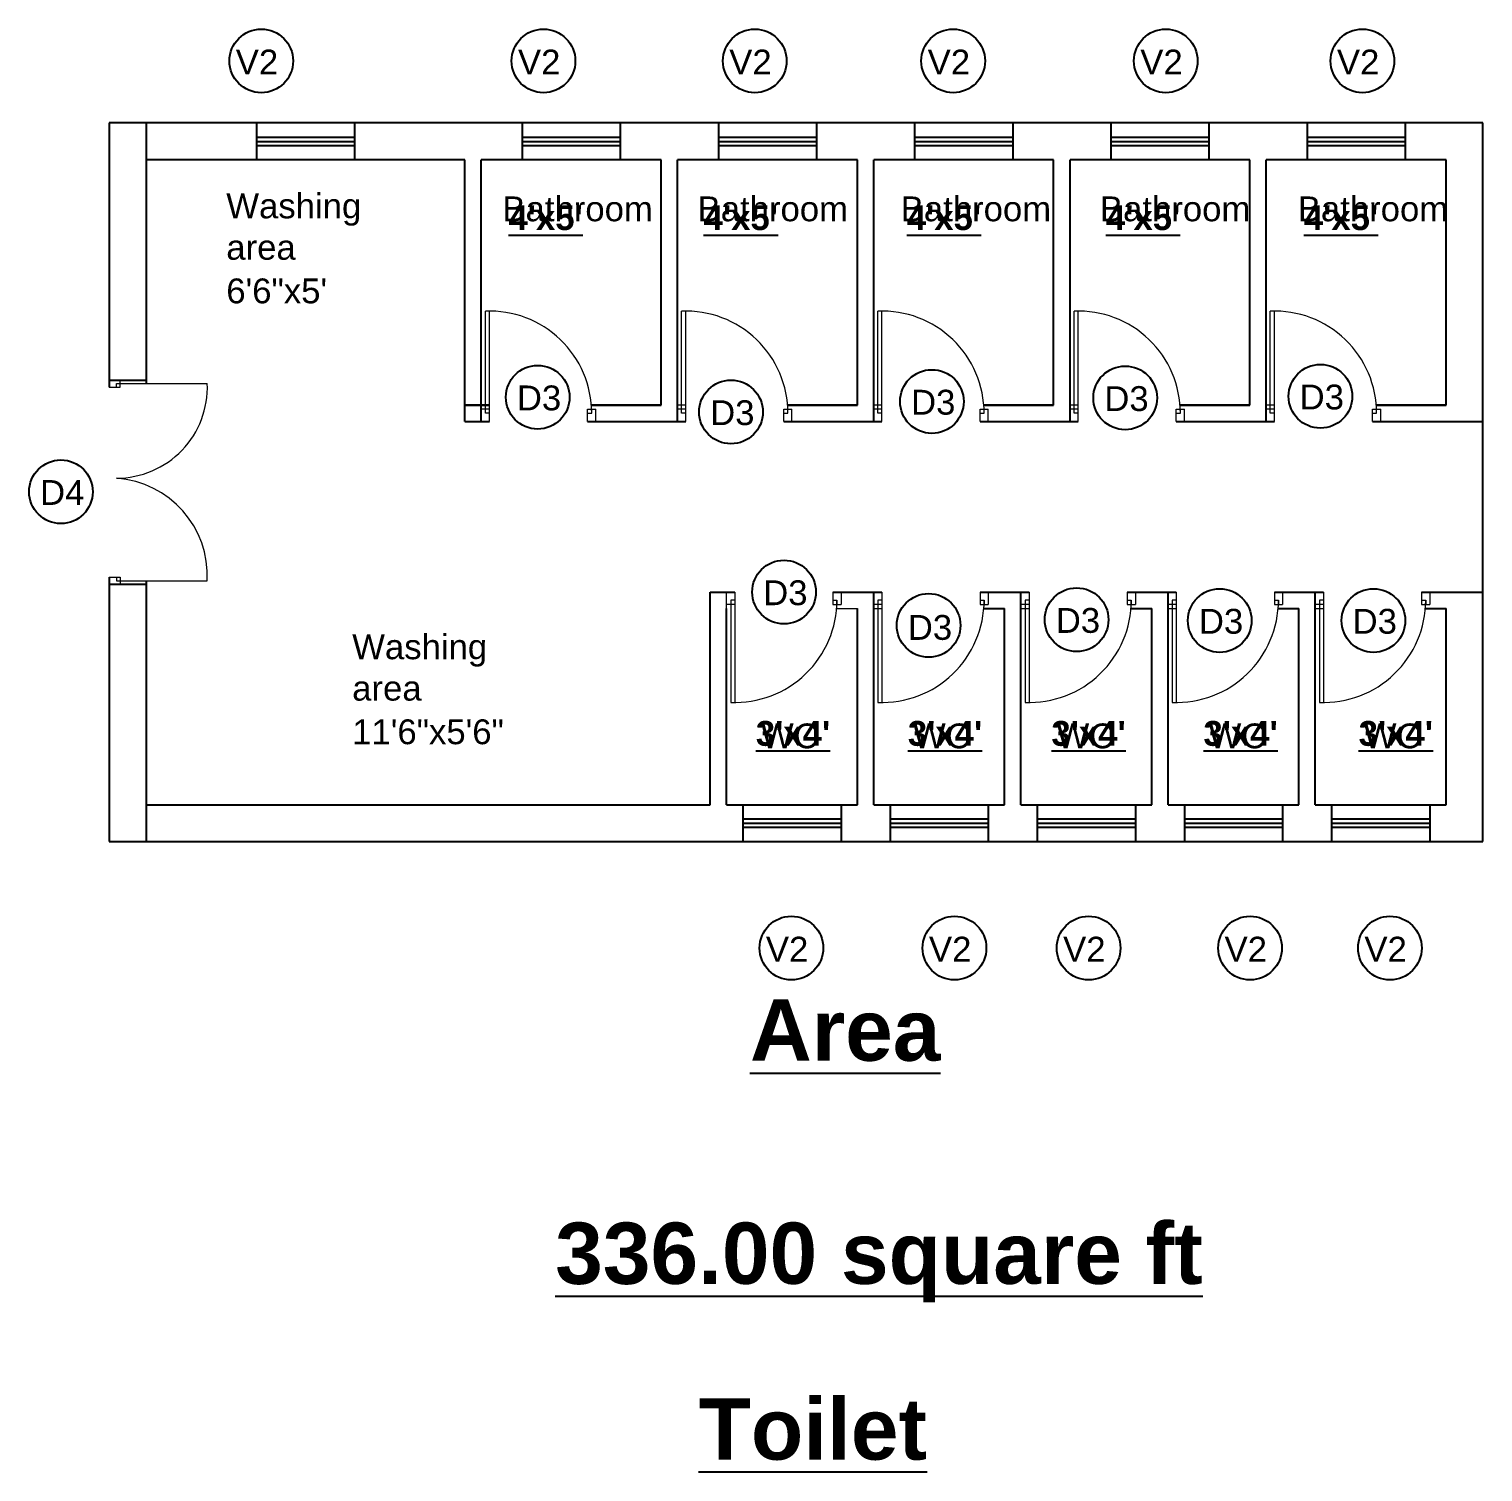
# Model space of a CAD drawing. Header units: metres. Extents: x 428 to 3974, y -4076 to 3914.
# Drawn here: x 3965.3 to 3974.33, y 437.8 to 446.76 of the extents above; entities that cross this region are included whole.
import ezdxf

# ---------------------------------------------------------------- set-up
doc = ezdxf.new("R2010")
doc.units = ezdxf.units.M
doc.header["$MEASUREMENT"] = 0
doc.layers.add('Dimension', color=7, linetype='Continuous')
doc.layers.add('wall', color=150, linetype='Continuous')
doc.layers.add('Doors', color=3, linetype='Continuous', lineweight=20)
doc.styles.add('labor camp', font='arial.ttf')

msp = doc.modelspace()

# ---------------------------------------------------------------- linework, layer by layer
at = {"color": 5}
for p, q in [((3974.3277, 446.18), (3965.7936, 446.18)), ((3974.3277, 441.7162), (3974.3277, 446.18)), ((3968.0033, 445.9514), (3966.0222, 445.9514)), ((3968.0033, 444.3259), (3968.0033, 445.9514)), ((3968.1049, 444.3259), (3968.1049, 445.9514)), ((3969.2225, 445.9514), (3968.1049, 445.9514)), ((3969.2225, 444.4275), (3969.2225, 445.9514)), ((3969.3241, 444.3259), (3969.3241, 445.9514)), ((3970.4416, 445.9514), (3969.3241, 445.9514)), ((3970.4416, 444.5291), (3970.4416, 445.9514)), ((3970.4416, 444.4275), (3970.4416, 445.9514)), ((3970.5432, 444.3259), (3970.5432, 445.9514)), ((3971.6608, 445.9514), (3970.5432, 445.9514)), ((3971.6608, 444.4275), (3971.6608, 445.9514)), ((3971.7624, 444.3259), (3971.7624, 445.9514)), ((3972.8799, 445.9514), (3971.7624, 445.9514)), ((3972.8799, 444.4275), (3972.8799, 445.9514)), ((3972.9815, 444.3259), (3972.9815, 445.9514)), ((3974.0991, 445.9514), (3972.9815, 445.9514)), ((3974.0991, 444.4275), (3974.0991, 445.9514)), ((3968.1557, 444.4275), (3968.0033, 444.4275)), ((3968.0033, 444.4275), (3968.1557, 444.4275)), ((3969.2225, 444.4275), (3968.7887, 444.4275)), ((3968.7887, 444.4275), (3969.2225, 444.4275)), ((3970.4416, 444.4275), (3970.0078, 444.4275)), ((3970.0078, 444.4275), (3970.4416, 444.4275)), ((3971.6608, 444.4275), (3971.227, 444.4275)), ((3971.227, 444.4275), (3971.6608, 444.4275)), ((3972.8799, 444.4275), (3972.4461, 444.4275)), ((3972.4461, 444.4275), (3972.8799, 444.4275)), ((3974.0991, 444.4275), (3973.6653, 444.4275)), ((3973.6653, 444.4275), (3974.0991, 444.4275)), ((3968.0033, 444.3259), (3968.1557, 444.3259)), ((3968.7653, 444.3259), (3969.3749, 444.3259)), ((3969.9844, 444.3259), (3970.594, 444.3259)), ((3971.2036, 444.3259), (3971.8132, 444.3259)), ((3972.4227, 444.3259), (3973.0323, 444.3259)), ((3973.6419, 444.3259), (3974.3277, 444.3259)), ((3969.5273, 443.2655), (3969.6797, 443.2655)), ((3970.2892, 443.2655), (3970.594, 443.2655)), ((3971.2036, 443.2655), (3971.5084, 443.2655)), ((3972.118, 443.2655), (3972.4227, 443.2655)), ((3972.3719, 441.9447), (3972.3719, 443.2655)), ((3973.0323, 443.2655), (3973.3371, 443.2655)), ((3973.2863, 441.9447), (3973.2863, 443.2655)), ((3973.9467, 443.2655), (3974.3277, 443.2655)), ((3971.227, 443.1639), (3971.356, 443.1639)), ((3971.227, 443.1639), (3971.356, 443.1639)), ((3972.1413, 443.1639), (3972.2704, 443.1639)), ((3972.1413, 443.1639), (3972.2704, 443.1639)), ((3972.2704, 441.9447), (3972.2704, 443.1639)), ((3973.0557, 443.1639), (3973.1847, 443.1639)), ((3973.0557, 443.1639), (3973.1847, 443.1639)), ((3973.1847, 441.9447), (3973.1847, 443.1639)), ((3973.9701, 443.1639), (3974.0991, 443.1639)), ((3973.9701, 443.1639), (3974.0991, 443.1639)), ((3974.0991, 441.9447), (3974.0991, 443.1639)), ((3970.5432, 441.9447), (3971.356, 441.9447)), ((3971.4576, 441.9447), (3972.2704, 441.9447)), ((3972.3719, 441.9447), (3973.1847, 441.9447)), ((3973.2863, 441.9447), (3974.0991, 441.9447))]:
    msp.add_line(p, q, dxfattribs=at)
at = {"color": 4}
for p, q in [((3966.708, 446.18), (3966.708, 445.9514)), ((3967.3175, 446.18), (3967.3175, 445.9514)), ((3968.3589, 446.18), (3968.3589, 445.9514)), ((3968.3589, 446.18), (3968.3589, 445.9514)), ((3968.3589, 446.18), (3968.3589, 445.9514)), ((3968.9685, 446.18), (3968.9685, 445.9514)), ((3968.9685, 446.18), (3968.9685, 445.9514)), ((3968.9685, 446.18), (3968.9685, 445.9514)), ((3969.5781, 446.18), (3969.5781, 445.9514)), ((3969.5781, 446.18), (3969.5781, 445.9514)), ((3969.5781, 446.18), (3969.5781, 445.9514)), ((3970.1876, 446.18), (3970.1876, 445.9514)), ((3970.1876, 446.18), (3970.1876, 445.9514)), ((3970.1876, 446.18), (3970.1876, 445.9514)), ((3970.7972, 446.18), (3970.7972, 445.9514)), ((3970.7972, 446.18), (3970.7972, 445.9514)), ((3970.7972, 446.18), (3970.7972, 445.9514)), ((3971.4068, 446.18), (3971.4068, 445.9514)), ((3971.4068, 446.18), (3971.4068, 445.9514)), ((3971.4068, 446.18), (3971.4068, 445.9514)), ((3972.0164, 446.18), (3972.0164, 445.9514)), ((3972.0164, 446.18), (3972.0164, 445.9514)), ((3972.0164, 446.18), (3972.0164, 445.9514)), ((3972.6259, 446.18), (3972.6259, 445.9514)), ((3972.6259, 446.18), (3972.6259, 445.9514)), ((3972.6259, 446.18), (3972.6259, 445.9514)), ((3973.2355, 446.18), (3973.2355, 445.9514)), ((3973.2355, 446.18), (3973.2355, 445.9514)), ((3973.2355, 446.18), (3973.2355, 445.9514)), ((3973.8451, 446.18), (3973.8451, 445.9514)), ((3973.8451, 446.18), (3973.8451, 445.9514)), ((3973.8451, 446.18), (3973.8451, 445.9514)), ((3966.708, 446.0911), (3967.3175, 446.0911)), ((3966.708, 446.0657), (3967.3175, 446.0657)), ((3966.708, 446.0403), (3967.3175, 446.0403)), ((3968.3589, 446.0911), (3968.9685, 446.0911)), ((3968.3589, 446.0911), (3968.9685, 446.0911)), ((3968.3589, 446.0911), (3968.9685, 446.0911)), ((3968.3589, 446.0657), (3968.9685, 446.0657)), ((3968.3589, 446.0657), (3968.9685, 446.0657)), ((3968.3589, 446.0657), (3968.9685, 446.0657)), ((3968.3589, 446.0403), (3968.9685, 446.0403)), ((3968.3589, 446.0403), (3968.9685, 446.0403)), ((3968.3589, 446.0403), (3968.9685, 446.0403)), ((3969.5781, 446.0911), (3970.1876, 446.0911)), ((3969.5781, 446.0911), (3970.1876, 446.0911)), ((3969.5781, 446.0911), (3970.1876, 446.0911)), ((3969.5781, 446.0657), (3970.1876, 446.0657)), ((3969.5781, 446.0657), (3970.1876, 446.0657)), ((3969.5781, 446.0657), (3970.1876, 446.0657)), ((3969.5781, 446.0403), (3970.1876, 446.0403)), ((3969.5781, 446.0403), (3970.1876, 446.0403)), ((3969.5781, 446.0403), (3970.1876, 446.0403)), ((3970.7972, 446.0911), (3971.4068, 446.0911)), ((3970.7972, 446.0911), (3971.4068, 446.0911)), ((3970.7972, 446.0911), (3971.4068, 446.0911)), ((3970.7972, 446.0657), (3971.4068, 446.0657)), ((3970.7972, 446.0657), (3971.4068, 446.0657)), ((3970.7972, 446.0657), (3971.4068, 446.0657)), ((3970.7972, 446.0403), (3971.4068, 446.0403)), ((3970.7972, 446.0403), (3971.4068, 446.0403)), ((3970.7972, 446.0403), (3971.4068, 446.0403)), ((3972.0164, 446.0911), (3972.6259, 446.0911)), ((3972.0164, 446.0911), (3972.6259, 446.0911)), ((3972.0164, 446.0911), (3972.6259, 446.0911)), ((3972.0164, 446.0657), (3972.6259, 446.0657)), ((3972.0164, 446.0657), (3972.6259, 446.0657)), ((3972.0164, 446.0657), (3972.6259, 446.0657)), ((3972.0164, 446.0403), (3972.6259, 446.0403)), ((3972.0164, 446.0403), (3972.6259, 446.0403)), ((3972.0164, 446.0403), (3972.6259, 446.0403)), ((3973.2355, 446.0911), (3973.8451, 446.0911)), ((3973.2355, 446.0911), (3973.8451, 446.0911)), ((3973.2355, 446.0911), (3973.8451, 446.0911)), ((3973.2355, 446.0657), (3973.8451, 446.0657)), ((3973.2355, 446.0657), (3973.8451, 446.0657)), ((3973.2355, 446.0657), (3973.8451, 446.0657)), ((3973.2355, 446.0403), (3973.8451, 446.0403)), ((3973.2355, 446.0403), (3973.8451, 446.0403)), ((3973.2355, 446.0403), (3973.8451, 446.0403)), ((3969.7305, 441.9447), (3969.7305, 441.7162)), ((3970.34, 441.9447), (3970.34, 441.7162)), ((3970.6448, 441.9447), (3970.6448, 441.7162)), ((3971.2544, 441.9447), (3971.2544, 441.7162)), ((3971.5592, 441.9447), (3971.5592, 441.7162)), ((3972.1688, 441.9447), (3972.1688, 441.7162)), ((3972.4735, 441.9447), (3972.4735, 441.7162)), ((3973.0831, 441.9447), (3973.0831, 441.7162)), ((3973.3879, 441.9447), (3973.3879, 441.7162)), ((3973.9975, 441.9447), (3973.9975, 441.7162)), ((3969.7305, 441.8559), (3970.34, 441.8559)), ((3970.6448, 441.8559), (3971.2544, 441.8559)), ((3971.5592, 441.8559), (3972.1688, 441.8559)), ((3972.4735, 441.8559), (3973.0831, 441.8559)), ((3973.3879, 441.8559), (3973.9975, 441.8559)), ((3969.7305, 441.8305), (3970.34, 441.8305)), ((3969.7305, 441.8051), (3970.34, 441.8051)), ((3970.6448, 441.8305), (3971.2544, 441.8305)), ((3970.6448, 441.8051), (3971.2544, 441.8051)), ((3971.5592, 441.8305), (3972.1688, 441.8305)), ((3971.5592, 441.8051), (3972.1688, 441.8051)), ((3972.4735, 441.8305), (3973.0831, 441.8305)), ((3972.4735, 441.8051), (3973.0831, 441.8051)), ((3973.3879, 441.8305), (3973.9975, 441.8305)), ((3973.3879, 441.8051), (3973.9975, 441.8051))]:
    msp.add_line(p, q, dxfattribs=at)
for centre in [(3966.7381, 446.5656), (3968.4913, 446.5656), (3969.8039, 446.5656), (3971.0365, 446.5656), (3972.3575, 446.5656), (3973.5792, 446.5656), (3968.4555, 444.4764), (3972.1052, 444.4721), (3973.3184, 444.4819), (3969.6563, 444.3845), (3970.9043, 444.4496), (3965.4934, 443.8889), (3969.9859, 443.2658), (3970.8842, 443.0586), (3971.8035, 443.0939), (3972.6925, 443.0886), (3973.6476, 443.0886), (3971.0447, 441.0541), (3971.8782, 441.0541), (3972.8812, 441.0541), (3973.7499, 441.0541)]:
    msp.add_circle(centre, 0.1978)
at = {"layer": 'Dimension'}
msp.add_circle((3970.0316, 441.0541), 0.1978, dxfattribs=at)
at = {"layer": 'Doors'}
for p, q in [((3968.1303, 444.4021), (3968.1303, 445.0117)), ((3968.1557, 444.4021), (3968.1557, 445.0117)), ((3969.3495, 444.4021), (3969.3495, 445.0117)), ((3969.3749, 444.4021), (3969.3749, 445.0117)), ((3970.5686, 444.4021), (3970.5686, 445.0117)), ((3970.594, 444.4021), (3970.594, 445.0117)), ((3971.7878, 444.4021), (3971.7878, 445.0117)), ((3971.8132, 444.4021), (3971.8132, 445.0117)), ((3973.0069, 444.4021), (3973.0069, 445.0117)), ((3973.0323, 444.4021), (3973.0323, 445.0117)), ((3968.1557, 444.4275), (3968.1049, 444.4275)), ((3968.1557, 444.4021), (3968.1049, 444.4021)), ((3968.1049, 444.4021), (3968.1049, 444.3259)), ((3968.1303, 444.3767), (3968.1303, 444.4021)), ((3968.1557, 444.3259), (3968.1557, 444.4021)), ((3968.7653, 444.3259), (3968.7653, 444.4021)), ((3968.7653, 444.4021), (3968.8161, 444.4021)), ((3968.7907, 444.3767), (3968.7907, 444.4021)), ((3968.8161, 444.3259), (3968.8161, 444.4021)), ((3969.3749, 444.4275), (3969.3241, 444.4275)), ((3969.3749, 444.4275), (3969.3241, 444.4275)), ((3969.3749, 444.4021), (3969.3241, 444.4021)), ((3969.3241, 444.4021), (3969.3241, 444.3259)), ((3969.3495, 444.3767), (3969.3495, 444.4021)), ((3969.3749, 444.3259), (3969.3749, 444.4021)), ((3969.9844, 444.3259), (3969.9844, 444.4021)), ((3969.9844, 444.4021), (3970.0352, 444.4021)), ((3970.0098, 444.3767), (3970.0098, 444.4021)), ((3970.0352, 444.3259), (3970.0352, 444.4021)), ((3970.594, 444.4275), (3970.5432, 444.4275)), ((3970.594, 444.4275), (3970.5432, 444.4275)), ((3970.594, 444.4021), (3970.5432, 444.4021)), ((3970.5432, 444.4021), (3970.5432, 444.3259)), ((3970.5686, 444.3767), (3970.5686, 444.4021)), ((3970.594, 444.3259), (3970.594, 444.4021)), ((3971.2036, 444.3259), (3971.2036, 444.4021)), ((3971.2036, 444.4021), (3971.2544, 444.4021)), ((3971.229, 444.3767), (3971.229, 444.4021)), ((3971.2544, 444.3259), (3971.2544, 444.4021)), ((3971.8132, 444.4275), (3971.7624, 444.4275)), ((3971.8132, 444.4275), (3971.7624, 444.4275)), ((3971.8132, 444.4021), (3971.7624, 444.4021)), ((3971.7624, 444.4021), (3971.7624, 444.3259)), ((3971.7878, 444.3767), (3971.7878, 444.4021)), ((3971.8132, 444.3259), (3971.8132, 444.4021)), ((3972.4227, 444.3259), (3972.4227, 444.4021)), ((3972.4227, 444.4021), (3972.4735, 444.4021)), ((3972.4481, 444.3767), (3972.4481, 444.4021)), ((3972.4735, 444.3259), (3972.4735, 444.4021)), ((3973.0323, 444.4275), (3972.9815, 444.4275)), ((3973.0323, 444.4275), (3972.9815, 444.4275)), ((3973.0323, 444.4021), (3972.9815, 444.4021)), ((3972.9815, 444.4021), (3972.9815, 444.3259)), ((3973.0069, 444.3767), (3973.0069, 444.4021)), ((3973.0323, 444.3259), (3973.0323, 444.4021)), ((3973.6419, 444.3259), (3973.6419, 444.4021)), ((3973.6419, 444.4021), (3973.6927, 444.4021)), ((3973.6673, 444.3767), (3973.6673, 444.4021)), ((3973.6927, 444.3259), (3973.6927, 444.4021)), ((3968.1049, 444.3259), (3968.1557, 444.3259)), ((3968.1557, 444.3767), (3968.1303, 444.3767)), ((3968.7653, 444.3767), (3968.7907, 444.3767)), ((3968.8161, 444.3259), (3968.7653, 444.3259)), ((3969.3241, 444.3259), (3969.3749, 444.3259)), ((3969.3749, 444.3767), (3969.3495, 444.3767)), ((3969.9844, 444.3767), (3970.0098, 444.3767)), ((3970.0352, 444.3259), (3969.9844, 444.3259)), ((3970.5432, 444.3259), (3970.594, 444.3259)), ((3970.594, 444.3767), (3970.5686, 444.3767)), ((3971.2036, 444.3767), (3971.229, 444.3767)), ((3971.2544, 444.3259), (3971.2036, 444.3259)), ((3971.7624, 444.3259), (3971.8132, 444.3259)), ((3971.8132, 444.3767), (3971.7878, 444.3767)), ((3972.4227, 444.3767), (3972.4481, 444.3767)), ((3972.4735, 444.3259), (3972.4227, 444.3259)), ((3972.9815, 444.3259), (3973.0323, 444.3259)), ((3973.0323, 444.3767), (3973.0069, 444.3767)), ((3973.6419, 444.3767), (3973.6673, 444.3767)), ((3973.6927, 444.3259), (3973.6419, 444.3259)), ((3969.6289, 443.2655), (3969.6797, 443.2655)), ((3969.6289, 443.1639), (3969.6289, 443.2655)), ((3969.6543, 443.2147), (3969.6543, 443.1893)), ((3969.6797, 443.2147), (3969.6543, 443.2147)), ((3969.6797, 443.2655), (3969.6797, 443.1893)), ((3970.34, 443.2655), (3970.2892, 443.2655)), ((3970.2892, 443.2655), (3970.2892, 443.1893)), ((3970.2892, 443.2147), (3970.3146, 443.2147)), ((3970.3146, 443.2147), (3970.3146, 443.1893)), ((3970.34, 443.2655), (3970.34, 443.1893)), ((3970.5432, 443.2655), (3970.594, 443.2655)), ((3970.5432, 443.1639), (3970.5432, 443.2655)), ((3970.5686, 443.2147), (3970.5686, 443.1893)), ((3970.594, 443.2147), (3970.5686, 443.2147)), ((3970.594, 443.2655), (3970.594, 443.1893)), ((3971.2544, 443.2655), (3971.2036, 443.2655)), ((3971.2036, 443.2655), (3971.2036, 443.1893)), ((3971.2036, 443.2147), (3971.229, 443.2147)), ((3971.229, 443.2147), (3971.229, 443.1893)), ((3971.2544, 443.2655), (3971.2544, 443.1893)), ((3971.4576, 443.2655), (3971.5084, 443.2655)), ((3971.4576, 443.1893), (3971.4576, 443.2655)), ((3971.483, 443.2147), (3971.483, 443.1893)), ((3971.5084, 443.2147), (3971.483, 443.2147)), ((3971.5084, 443.2655), (3971.5084, 443.1893)), ((3972.1688, 443.2655), (3972.118, 443.2655)), ((3972.118, 443.2655), (3972.118, 443.1893)), ((3972.118, 443.2147), (3972.1434, 443.2147)), ((3972.1434, 443.2147), (3972.1434, 443.1893)), ((3972.1688, 443.2655), (3972.1688, 443.1893)), ((3972.3719, 443.2655), (3972.4227, 443.2655)), ((3972.3719, 443.1893), (3972.3719, 443.2655)), ((3972.3973, 443.2147), (3972.3973, 443.1893)), ((3972.4227, 443.2147), (3972.3973, 443.2147)), ((3972.4227, 443.2655), (3972.4227, 443.1893)), ((3973.0831, 443.2655), (3973.0323, 443.2655)), ((3973.0323, 443.2655), (3973.0323, 443.1893)), ((3973.0323, 443.2147), (3973.0577, 443.2147)), ((3973.0577, 443.2147), (3973.0577, 443.1893)), ((3973.0831, 443.2655), (3973.0831, 443.1893)), ((3973.2863, 443.2655), (3973.3371, 443.2655)), ((3973.2863, 443.1893), (3973.2863, 443.2655)), ((3973.3117, 443.2147), (3973.3117, 443.1893)), ((3973.3371, 443.2147), (3973.3117, 443.2147)), ((3973.3371, 443.2655), (3973.3371, 443.1893)), ((3973.9975, 443.2655), (3973.9467, 443.2655)), ((3973.9467, 443.2655), (3973.9467, 443.1893)), ((3973.9467, 443.2147), (3973.9721, 443.2147)), ((3973.9721, 443.2147), (3973.9721, 443.1893)), ((3973.9975, 443.2655), (3973.9975, 443.1893)), ((3969.6797, 443.1893), (3969.6289, 443.1893)), ((3969.6543, 443.1893), (3969.6543, 442.5797)), ((3969.6797, 443.1893), (3969.6797, 442.5797)), ((3970.2892, 443.1893), (3970.34, 443.1893)), ((3970.3126, 443.1639), (3970.4416, 443.1639)), ((3970.3126, 443.1639), (3970.4416, 443.1639)), ((3970.594, 443.1893), (3970.5432, 443.1893)), ((3970.5432, 443.1639), (3970.594, 443.1639)), ((3970.5432, 443.1639), (3970.594, 443.1639)), ((3970.5686, 443.1893), (3970.5686, 442.5797)), ((3970.594, 443.1893), (3970.594, 442.5797)), ((3971.2036, 443.1893), (3971.2544, 443.1893)), ((3971.5084, 443.1893), (3971.4576, 443.1893)), ((3971.4576, 443.1639), (3971.5084, 443.1639)), ((3971.4576, 443.1639), (3971.5084, 443.1639)), ((3971.483, 443.1893), (3971.483, 442.5797)), ((3971.5084, 443.1893), (3971.5084, 442.5797)), ((3972.118, 443.1893), (3972.1688, 443.1893)), ((3972.4227, 443.1893), (3972.3719, 443.1893)), ((3972.3719, 443.1639), (3972.4227, 443.1639)), ((3972.3719, 443.1639), (3972.4227, 443.1639)), ((3972.3973, 443.1893), (3972.3973, 442.5797)), ((3972.4227, 443.1893), (3972.4227, 442.5797)), ((3973.0323, 443.1893), (3973.0831, 443.1893)), ((3973.3371, 443.1893), (3973.2863, 443.1893)), ((3973.2863, 443.1639), (3973.3371, 443.1639)), ((3973.2863, 443.1639), (3973.3371, 443.1639)), ((3973.3117, 443.1893), (3973.3117, 442.5797)), ((3973.3371, 443.1893), (3973.3371, 442.5797)), ((3973.9467, 443.1893), (3973.9975, 443.1893))]:
    msp.add_line(p, q, dxfattribs=at)
at = {"layer": 'Doors', "color": 5}
for p, q in [((3965.7936, 444.5831), (3965.7936, 444.5379)), ((3965.8613, 444.5831), (3965.7936, 444.5831)), ((3965.8388, 444.5605), (3965.8613, 444.5605)), ((3965.8388, 444.5379), (3965.8388, 444.5605)), ((3965.8613, 444.5379), (3965.8613, 444.5831)), ((3965.7936, 444.5379), (3965.8613, 444.5379)), ((3965.7936, 443.3131), (3965.7936, 443.3583)), ((3965.7936, 443.3583), (3965.8613, 443.3583)), ((3965.8613, 443.3131), (3965.7936, 443.3131)), ((3965.8388, 443.3583), (3965.8388, 443.3357)), ((3965.8388, 443.3357), (3965.8613, 443.3357)), ((3965.8613, 443.3583), (3965.8613, 443.3131))]:
    msp.add_line(p, q, dxfattribs=at)
at = {"layer": 'Doors'}
for points in [[(3965.8388, 444.5605), (3966.4027, 444.5605)], [(3965.8388, 443.3357), (3966.4027, 443.3357)]]:
    msp.add_lwpolyline(points, dxfattribs=at)
at = {"layer": 'Doors', "color": 5}
msp.add_lwpolyline([(3969.5273, 443.2655), (3969.6289, 443.2655)], dxfattribs=at)
at = {"layer": 'Doors'}
for centre, radius, start, end in [((3968.1557, 444.3767), 0.635, 0, 92.29244), ((3969.3749, 444.3767), 0.635, 0, 92.29244), ((3970.594, 444.3767), 0.635, 0, 92.29244), ((3971.8132, 444.3767), 0.635, 0, 92.29244), ((3973.0323, 444.3767), 0.635, 0, 92.29244), ((3965.8388, 444.5379), 0.5644, 270, 2.29244), ((3965.7942, 443.3658), 0.6093, 357.16354, 85.80574), ((3969.6797, 443.2147), 0.635, 267.70756, 0), ((3970.594, 443.2147), 0.635, 267.70756, 0), ((3971.5084, 443.2147), 0.635, 267.70756, 0), ((3972.4227, 443.2147), 0.635, 267.70756, 0), ((3973.3371, 443.2147), 0.635, 267.70756, 0)]:
    msp.add_arc(centre, radius, start, end, dxfattribs=at)
at = {"layer": 'wall', "color": 5}
for p, q in [((3965.7936, 446.18), (3965.7936, 444.5379)), ((3966.0222, 446.18), (3966.0222, 444.5605)), ((3965.7936, 443.3583), (3965.7936, 441.7162)), ((3966.0222, 443.3357), (3966.0222, 441.7162)), ((3969.5273, 441.9447), (3969.5273, 443.2655)), ((3970.5432, 441.9447), (3970.5432, 443.2655)), ((3971.4576, 441.9447), (3971.4576, 443.2655)), ((3969.6289, 441.9447), (3969.6289, 443.1639)), ((3970.4416, 441.9447), (3970.4416, 443.1639)), ((3971.356, 441.9447), (3971.356, 443.1639)), ((3966.0222, 441.9447), (3969.5273, 441.9447)), ((3969.6289, 441.9447), (3970.4416, 441.9447)), ((3965.7936, 441.7162), (3974.3277, 441.7162))]:
    msp.add_line(p, q, dxfattribs=at)
for points in [[(3965.7936, 444.5831), (3966.0222, 444.5831)], [(3966.0222, 443.3131), (3965.7936, 443.3131)]]:
    msp.add_lwpolyline(points, dxfattribs=at)

# ---------------------------------------------------------------- texts
at = {"layer": 'Dimension', "attachment_point": 1, "style": 'labor camp'}
for s, insert, char_height, width in [('V2', (3966.5796, 446.6358), 0.1543, 0.093928), ('V2', (3968.3328, 446.6358), 0.1543, 0.093928), ('V2', (3969.6454, 446.6358), 0.1543, 0.093928), ('V2', (3970.878, 446.6358), 0.1543, 0.093928), ('V2', (3972.199, 446.6358), 0.1543, 0.093928), ('V2', (3973.4207, 446.6358), 0.1543, 0.093928), ('Washing area ', (3966.5208, 445.742), 0.154299, 1.098589), ('Bathroom', (3968.2362, 445.7238), 0.1543, 1.098589), ("{\\fArial|b1|i0|c0|p34;\\L 4'x5'}", (3968.2736, 445.669), 0.154299, 0.093928), ('Bathroom', (3969.4488, 445.7238), 0.1543, 1.098589), ("{\\fArial|b1|i0|c0|p34;\\L 4'x5'}", (3969.4862, 445.669), 0.154299, 0.093928), ('Bathroom', (3970.7107, 445.7238), 0.1543, 1.098589), ("{\\fArial|b1|i0|c0|p34;\\L 4'x5'}", (3970.7481, 445.669), 0.154299, 0.093928), ('Bathroom', (3971.9482, 445.7238), 0.1543, 1.098589), ("{\\fArial|b1|i0|c0|p34;\\L 4'x5'}", (3971.9856, 445.669), 0.154299, 0.093928), ('Bathroom', (3973.1774, 445.7238), 0.1543, 1.098589), ("{\\fArial|b1|i0|c0|p34;\\L 4'x5'}", (3973.2149, 445.669), 0.154299, 0.093928), ('6\'6"x5\' ', (3966.5208, 445.2139), 0.1543, 1.098589), ('D3', (3968.3259, 444.5491), 0.1543, 0.093928), ('D3', (3970.7747, 444.5224), 0.1543, 0.093928), ('D3', (3971.9756, 444.5449), 0.1543, 0.093928), ('D3', (3973.1888, 444.5546), 0.1543, 0.093928), ('D3', (3969.5267, 444.4573), 0.1543, 0.093928), ('D4', (3965.3638, 443.9616), 0.1543, 0.093928), ('D3', (3969.8562, 443.3386), 0.1543, 0.093928), ('D3', (3970.7546, 443.1232), 0.1543, 0.093928), ('D3', (3971.6739, 443.1666), 0.1543, 0.093928), ('D3', (3972.5629, 443.1613), 0.1543, 0.093928), ('D3', (3973.5179, 443.1613), 0.1543, 0.093928), ('Washing area ', (3967.3029, 443.0029), 0.154299, 1.098589), ('11\'6"x5\'6" ', (3967.3029, 442.4748), 0.154299, 1.098589), ("{\\fArial|b1|i0|c0|p34;\\L 3'x4'}", (3969.8106, 442.4649), 0.154299, 0.093928), ('WC', (3969.8423, 442.4492), 0.1543, 1.098589), ("{\\fArial|b1|i0|c0|p34;\\L 3'x4'}", (3970.7551, 442.4649), 0.154299, 0.093928), ('WC', (3970.7868, 442.4492), 0.1543, 1.098589), ("{\\fArial|b1|i0|c0|p34;\\L 3'x4'}", (3971.6469, 442.4649), 0.154299, 0.093928), ('WC', (3971.6787, 442.4492), 0.1543, 1.098589), ("{\\fArial|b1|i0|c0|p34;\\L 3'x4'}", (3972.5914, 442.4649), 0.154299, 0.093928), ('WC', (3972.6232, 442.4492), 0.1543, 1.098589), ("{\\fArial|b1|i0|c0|p34;\\L 3'x4'}", (3973.5556, 442.4649), 0.154299, 0.093928), ('WC', (3973.5874, 442.4492), 0.1543, 1.098589), ('V2', (3969.8731, 441.1242), 0.1543, 0.093928), ('V2', (3970.8862, 441.1242), 0.1543, 0.093928), ('V2', (3971.7197, 441.1242), 0.1543, 0.093928), ('V2', (3972.7227, 441.1242), 0.1543, 0.093928), ('V2', (3973.5914, 441.1242), 0.1543, 0.093928), ('{\\fArial|b1|i0|c0|p34;\\L Area}', (3969.774, 440.7346), 0.380985, 0.166984), ('{\\fArial|b1|i0|c0|p34;\\L336.00 square ft}', (3968.564, 439.3485), 0.380985, 5.874545), ('{\\fArial|b1|i0|c0|p34;\\LToilet}', (3969.455, 438.2565), 0.380985, 5.874545)]:
    msp.add_mtext(s, dxfattribs=dict(at, insert=insert, char_height=char_height, width=width))

doc.saveas('drawing.dxf')
